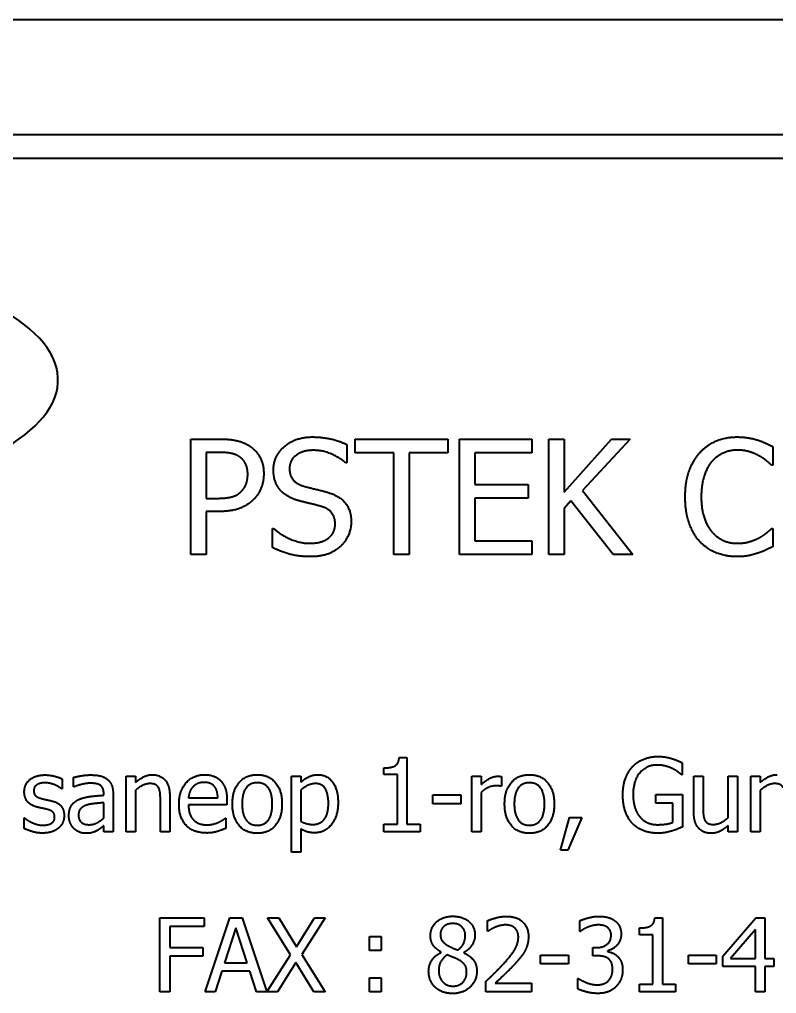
# Model space of a CAD drawing. Header units: inches. Extents: x 0 to 4752, y 0 to 3360.
# Drawn here: x 3009.31 to 3042.07, y 1259.72 to 1301.88 of the extents above; entities that cross this region are included whole.
import ezdxf

# ---------------------------------------------------------------- set-up
doc = ezdxf.new("R2010")
doc.units = ezdxf.units.IN
doc.header["$MEASUREMENT"] = 0
doc.layers.add('POWER SUPPLY CASE OUTLINE$0$가시적인 것(ISO)', color=3, linetype='Continuous', lineweight=40)

msp = doc.modelspace()

# ---------------------------------------------------------------- linework, layer by layer
at = {"layer": 'POWER SUPPLY CASE OUTLINE$0$가시적인 것(ISO)'}
for p, q in [((2953.709, 1301.882), (3103.709, 1301.882)), ((3093.709, 1296.882), (2963.709, 1296.882)), ((2964.625, 1295.882), (3092.793, 1295.882)), ((3016.722, 1278.721), (3016.722, 1283.721)), ((3016.722, 1283.721), (3017.978, 1283.721)), ((3023.472, 1283.486), (3023.472, 1282.691)), ((3023.833, 1283.129), (3023.833, 1283.721)), ((3023.833, 1283.721), (3027.852, 1283.721)), ((3027.852, 1283.721), (3027.852, 1283.129)), ((3028.359, 1278.721), (3028.359, 1283.721)), ((3028.359, 1283.721), (3031.487, 1283.721)), ((3031.487, 1283.721), (3031.487, 1283.129)), ((3032.216, 1278.721), (3032.216, 1283.721)), ((3032.216, 1283.721), (3032.881, 1283.721)), ((3032.881, 1281.423), (3034.931, 1283.721)), ((3032.881, 1283.721), (3032.881, 1281.423)), ((3035.741, 1283.721), (3033.671, 1281.488)), ((3034.931, 1283.721), (3035.741, 1283.721)), ((3017.937, 1283.145), (3017.386, 1283.145)), ((3017.386, 1283.145), (3017.386, 1281.152)), ((3025.51, 1283.129), (3023.833, 1283.129)), ((3025.51, 1278.721), (3025.51, 1283.129)), ((3026.175, 1283.129), (3026.175, 1278.721)), ((3027.852, 1283.129), (3026.175, 1283.129)), ((3031.487, 1283.129), (3029.023, 1283.129)), ((3029.023, 1283.129), (3029.023, 1281.759)), ((3041.916, 1283.388), (3041.916, 1282.586)), ((3023.472, 1282.691), (3023.424, 1282.691)), ((3041.916, 1282.586), (3041.864, 1282.586)), ((3029.023, 1281.759), (3031.321, 1281.759)), ((3031.321, 1281.759), (3031.321, 1281.168)), ((3033.671, 1281.488), (3035.863, 1278.721)), ((3017.386, 1281.152), (3017.84, 1281.152)), ((3031.321, 1281.168), (3029.023, 1281.168)), ((3029.023, 1281.168), (3029.023, 1279.312)), ((3033.172, 1281.046), (3032.881, 1280.718)), ((3035, 1278.721), (3033.172, 1281.046)), ((3017.949, 1280.584), (3017.386, 1280.584)), ((3017.386, 1280.584), (3017.386, 1278.721)), ((3032.881, 1280.718), (3032.881, 1278.721)), ((3020.267, 1279.02), (3020.267, 1279.855)), ((3020.267, 1279.855), (3020.316, 1279.855)), ((3041.868, 1279.855), (3041.916, 1279.855)), ((3041.916, 1279.855), (3041.916, 1279.061)), ((3029.023, 1279.312), (3031.487, 1279.312)), ((3031.487, 1279.312), (3031.487, 1278.721)), ((3017.386, 1278.721), (3016.722, 1278.721)), ((3026.175, 1278.721), (3025.51, 1278.721)), ((3031.487, 1278.721), (3028.359, 1278.721)), ((3032.881, 1278.721), (3032.216, 1278.721)), ((3035.863, 1278.721), (3035, 1278.721)), ((3025.747, 1269.932), (3026.079, 1269.932)), ((3026.079, 1269.932), (3026.079, 1267.048)), ((3037.997, 1269.704), (3037.997, 1269.19)), ((3013.93, 1266.721), (3013.93, 1269.123)), ((3013.93, 1269.123), (3014.334, 1269.123)), ((3014.334, 1269.123), (3014.334, 1268.856)), ((3021.087, 1265.837), (3021.087, 1269.123)), ((3021.087, 1269.123), (3021.491, 1269.123)), ((3021.491, 1269.123), (3021.491, 1268.871)), ((3025.085, 1269.193), (3025.085, 1269.486)), ((3025.666, 1269.193), (3025.085, 1269.193)), ((3025.666, 1267.048), (3025.666, 1269.193)), ((3028.892, 1266.721), (3028.892, 1269.123)), ((3028.892, 1269.123), (3029.297, 1269.123)), ((3029.297, 1269.123), (3029.297, 1268.765)), ((3030.166, 1269.11), (3030.166, 1268.69)), ((3037.997, 1269.19), (3037.961, 1269.19)), ((3038.495, 1267.564), (3038.495, 1269.123)), ((3038.495, 1269.123), (3038.899, 1269.123)), ((3038.899, 1269.123), (3038.899, 1267.754)), ((3039.976, 1267.328), (3039.976, 1269.123)), ((3039.976, 1269.123), (3040.38, 1269.123)), ((3040.38, 1269.123), (3040.38, 1266.721)), ((3040.966, 1269.123), (3041.371, 1269.123)), ((3040.966, 1266.721), (3040.966, 1269.123)), ((3041.371, 1269.123), (3041.371, 1268.856)), ((3011.155, 1269.006), (3011.155, 1268.573)), ((3011.642, 1268.659), (3011.642, 1269.071)), ((3030.166, 1268.69), (3030.145, 1268.69)), ((3011.155, 1268.573), (3011.134, 1268.573)), ((3011.666, 1268.659), (3011.642, 1268.659)), ((3012.957, 1268.301), (3012.957, 1268.379)), ((3013.362, 1268.363), (3013.362, 1266.721)), ((3014.334, 1268.516), (3014.334, 1266.721)), ((3015.815, 1268.28), (3015.815, 1266.721)), ((3021.491, 1268.534), (3021.491, 1267.17)), ((3027.196, 1267.927), (3027.196, 1268.316)), ((3027.196, 1268.316), (3028.407, 1268.316)), ((3028.407, 1268.316), (3028.407, 1267.927)), ((3029.297, 1268.425), (3029.297, 1266.721)), ((3036.848, 1267.958), (3036.848, 1268.332)), ((3036.848, 1268.332), (3038.01, 1268.332)), ((3038.01, 1268.332), (3038.01, 1266.934)), ((3041.371, 1268.516), (3041.371, 1266.721)), ((3012.957, 1267.313), (3012.957, 1267.979)), ((3015.41, 1266.721), (3015.41, 1268.091)), ((3016.626, 1268.189), (3017.895, 1268.189)), ((3018.289, 1267.881), (3016.626, 1267.881)), ((3018.289, 1268.101), (3018.289, 1267.881)), ((3028.407, 1267.927), (3027.196, 1267.927)), ((3037.59, 1267.958), (3036.848, 1267.958)), ((3037.59, 1267.131), (3037.59, 1267.958)), ((3009.508, 1266.867), (3009.508, 1267.321)), ((3009.508, 1267.321), (3009.529, 1267.321)), ((3018.221, 1267.31), (3018.245, 1267.31)), ((3018.245, 1267.31), (3018.245, 1266.869)), ((3025.085, 1266.721), (3025.085, 1267.048)), ((3025.085, 1267.048), (3025.666, 1267.048)), ((3026.079, 1267.048), (3026.647, 1267.048)), ((3026.647, 1267.048), (3026.647, 1266.721)), ((3032.733, 1265.925), (3033.111, 1267.333)), ((3033.648, 1267.333), (3033.047, 1265.925)), ((3033.111, 1267.333), (3033.648, 1267.333)), ((3012.957, 1266.721), (3012.957, 1266.976)), ((3013.362, 1266.721), (3012.957, 1266.721)), ((3014.334, 1266.721), (3013.93, 1266.721)), ((3015.815, 1266.721), (3015.41, 1266.721)), ((3021.491, 1266.843), (3021.491, 1265.837)), ((3026.647, 1266.721), (3025.085, 1266.721)), ((3029.297, 1266.721), (3028.892, 1266.721)), ((3039.976, 1266.721), (3039.976, 1266.986)), ((3040.38, 1266.721), (3039.976, 1266.721)), ((3041.371, 1266.721), (3040.966, 1266.721)), ((3021.491, 1265.837), (3021.087, 1265.837)), ((3033.047, 1265.925), (3032.733, 1265.925)), ((3015.392, 1259.792), (3015.392, 1262.992)), ((3015.392, 1262.992), (3017.306, 1262.992)), ((3017.306, 1262.992), (3017.306, 1262.613)), ((3017.342, 1259.792), (3018.421, 1262.992)), ((3018.421, 1262.992), (3018.945, 1262.992)), ((3018.945, 1262.992), (3020.023, 1259.794)), ((3021.04, 1261.394), (3020.052, 1262.992)), ((3020.052, 1262.992), (3020.54, 1262.992)), ((3020.54, 1262.992), (3021.302, 1261.739)), ((3021.302, 1261.739), (3022.08, 1262.992)), ((3022.539, 1262.992), (3021.538, 1261.415)), ((3022.08, 1262.992), (3022.539, 1262.992)), ((3029.564, 1262.411), (3029.564, 1262.867)), ((3033.557, 1262.408), (3033.557, 1262.862)), ((3036.809, 1263.002), (3037.141, 1263.002)), ((3037.141, 1263.002), (3037.141, 1260.118)), ((3039.747, 1261.342), (3041.179, 1262.992)), ((3041.179, 1262.992), (3041.573, 1262.992)), ((3041.573, 1262.992), (3041.573, 1261.236)), ((3017.306, 1262.613), (3015.817, 1262.613)), ((3015.817, 1262.613), (3015.817, 1261.71)), ((3018.672, 1262.556), (3018.18, 1261.049)), ((3019.168, 1261.049), (3018.672, 1262.556)), ((3029.587, 1262.411), (3029.564, 1262.411)), ((3033.583, 1262.408), (3033.557, 1262.408)), ((3036.148, 1262.263), (3036.148, 1262.556)), ((3041.161, 1262.486), (3040.084, 1261.236)), ((3041.161, 1261.236), (3041.161, 1262.486)), ((3024.453, 1261.581), (3024.453, 1262.193)), ((3024.453, 1262.193), (3024.966, 1262.193)), ((3024.966, 1262.193), (3024.966, 1261.581)), ((3036.729, 1262.263), (3036.148, 1262.263)), ((3036.729, 1260.118), (3036.729, 1262.263)), ((3015.817, 1261.71), (3017.244, 1261.71)), ((3017.244, 1261.71), (3017.244, 1261.332)), ((3024.966, 1261.581), (3024.453, 1261.581)), ((3034.123, 1261.35), (3034.123, 1261.705)), ((3034.123, 1261.705), (3034.265, 1261.705)), ((3034.761, 1261.57), (3034.761, 1261.539)), ((3017.244, 1261.332), (3015.817, 1261.332)), ((3015.817, 1261.332), (3015.817, 1259.792)), ((3020.023, 1259.794), (3021.04, 1261.394)), ((3021.538, 1261.415), (3022.539, 1259.792)), ((3027.562, 1261.5), (3027.562, 1261.513)), ((3028.537, 1261.495), (3028.537, 1261.482)), ((3031.859, 1260.997), (3031.859, 1261.386)), ((3031.859, 1261.386), (3033.07, 1261.386)), ((3033.07, 1261.386), (3033.07, 1260.997)), ((3034.304, 1261.35), (3034.123, 1261.35)), ((3038.259, 1260.997), (3038.259, 1261.386)), ((3038.259, 1261.386), (3039.47, 1261.386)), ((3039.47, 1261.386), (3039.47, 1260.997)), ((3039.747, 1260.891), (3039.747, 1261.342)), ((3040.084, 1261.236), (3041.161, 1261.236)), ((3041.573, 1261.236), (3041.954, 1261.236)), ((3041.954, 1261.236), (3041.954, 1260.891)), ((3018.063, 1260.686), (3017.773, 1259.792)), ((3019.284, 1260.686), (3018.063, 1260.686)), ((3018.18, 1261.049), (3019.168, 1261.049)), ((3019.575, 1259.792), (3019.284, 1260.686)), ((3021.273, 1261.067), (3020.48, 1259.792)), ((3022.051, 1259.792), (3021.273, 1261.067)), ((3033.07, 1260.997), (3031.859, 1260.997)), ((3039.47, 1260.997), (3038.259, 1260.997)), ((3041.161, 1260.891), (3039.747, 1260.891)), ((3041.161, 1259.792), (3041.161, 1260.891)), ((3041.954, 1260.891), (3041.573, 1260.891)), ((3041.573, 1260.891), (3041.573, 1259.792)), ((3024.453, 1259.792), (3024.453, 1260.403)), ((3024.453, 1260.403), (3024.966, 1260.403)), ((3024.966, 1260.403), (3024.966, 1259.792)), ((3033.469, 1259.921), (3033.469, 1260.375)), ((3033.469, 1260.375), (3033.5, 1260.375)), ((3029.496, 1259.792), (3029.496, 1260.245)), ((3029.898, 1260.162), (3031.47, 1260.162)), ((3031.47, 1260.162), (3031.47, 1259.792)), ((3036.148, 1259.792), (3036.148, 1260.118)), ((3036.148, 1260.118), (3036.729, 1260.118)), ((3037.141, 1260.118), (3037.709, 1260.118)), ((3037.709, 1260.118), (3037.709, 1259.792)), ((3015.817, 1259.792), (3015.392, 1259.792)), ((3017.773, 1259.792), (3017.342, 1259.792)), ((3020.48, 1259.792), (3019.575, 1259.792)), ((3022.539, 1259.792), (3022.051, 1259.792)), ((3024.966, 1259.792), (3024.453, 1259.792)), ((3031.47, 1259.792), (3029.496, 1259.792)), ((3037.709, 1259.792), (3036.148, 1259.792)), ((3041.573, 1259.792), (3041.161, 1259.792))]:
    msp.add_line(p, q, dxfattribs=at)
msp.add_ellipse((2997.619, 1286.28), major_axis=(-13.36, 0), ratio=0.39426, start_param=1.946253, end_param=5.837607, dxfattribs=at)
for points in [[(3017.978, 1283.721), (3018.424, 1283.721), (3019.048, 1283.575), (3019.287, 1283.409)], [(3020.304, 1282.379), (3020.304, 1282.987), (3021.252, 1283.81), (3021.985, 1283.81)], [(3021.985, 1283.81), (3022.406, 1283.81), (3023.152, 1283.644), (3023.472, 1283.486)], [(3038.748, 1283.121), (3039.048, 1283.457), (3039.866, 1283.81), (3040.372, 1283.81)], [(3040.372, 1283.81), (3040.624, 1283.81), (3041.065, 1283.737), (3041.252, 1283.68)], [(3041.252, 1283.68), (3041.414, 1283.627), (3041.75, 1283.477), (3041.916, 1283.388)], [(3018.829, 1282.955), (3018.671, 1283.06), (3018.249, 1283.145), (3017.937, 1283.145)], [(3019.287, 1283.409), (3019.566, 1283.218), (3019.882, 1282.631), (3019.882, 1282.213)], [(3022.03, 1283.234), (3021.568, 1283.234), (3020.996, 1282.801), (3020.996, 1282.448)], [(3023.424, 1282.691), (3023.184, 1282.91), (3022.439, 1283.234), (3022.03, 1283.234)], [(3038.124, 1281.216), (3038.124, 1281.845), (3038.444, 1282.776), (3038.748, 1283.121)], [(3040.368, 1283.242), (3040.048, 1283.242), (3039.477, 1282.979), (3039.262, 1282.728)], [(3041.3, 1283.003), (3041.11, 1283.109), (3040.66, 1283.242), (3040.368, 1283.242)], [(3019.189, 1282.193), (3019.189, 1282.452), (3019.011, 1282.833), (3018.829, 1282.955)], [(3039.262, 1282.728), (3039.052, 1282.473), (3038.817, 1281.699), (3038.817, 1281.216)], [(3041.864, 1282.586), (3041.774, 1282.667), (3041.499, 1282.894), (3041.3, 1283.003)], [(3018.906, 1281.451), (3019.056, 1281.601), (3019.189, 1281.954), (3019.189, 1282.193)], [(3019.882, 1282.213), (3019.882, 1281.889), (3019.651, 1281.306), (3019.445, 1281.103)], [(3020.628, 1281.476), (3020.474, 1281.642), (3020.304, 1282.088), (3020.304, 1282.379)], [(3020.996, 1282.448), (3020.996, 1282.132), (3021.333, 1281.755), (3021.649, 1281.67)], [(3017.84, 1281.152), (3018.245, 1281.152), (3018.744, 1281.281), (3018.906, 1281.451)], [(3021.454, 1281.034), (3021.195, 1281.103), (3020.786, 1281.31), (3020.628, 1281.476)], [(3021.649, 1281.67), (3021.859, 1281.614), (3022.471, 1281.468), (3022.674, 1281.407)], [(3022.674, 1281.407), (3023.189, 1281.249), (3023.667, 1280.613), (3023.667, 1280.147)], [(3019.445, 1281.103), (3019.185, 1280.848), (3018.484, 1280.584), (3017.949, 1280.584)], [(3022.358, 1280.807), (3022.127, 1280.872), (3021.742, 1280.961), (3021.454, 1281.034)], [(3038.752, 1279.288), (3038.452, 1279.612), (3038.124, 1280.584), (3038.124, 1281.216)], [(3038.817, 1281.216), (3038.817, 1280.702), (3039.064, 1279.96), (3039.278, 1279.705)], [(3022.974, 1280.041), (3022.974, 1280.341), (3022.678, 1280.714), (3022.358, 1280.807)], [(3023.667, 1280.147), (3023.667, 1279.851), (3023.428, 1279.284), (3023.213, 1279.085)], [(3020.316, 1279.855), (3020.644, 1279.547), (3021.475, 1279.207), (3021.859, 1279.207)], [(3021.859, 1279.207), (3022.411, 1279.207), (3022.974, 1279.665), (3022.974, 1280.041)], [(3039.278, 1279.705), (3039.489, 1279.458), (3040.052, 1279.207), (3040.368, 1279.207)], [(3041.337, 1279.454), (3041.519, 1279.559), (3041.791, 1279.778), (3041.868, 1279.855)], [(3040.36, 1278.631), (3039.874, 1278.631), (3039.052, 1278.96), (3038.752, 1279.288)], [(3040.368, 1279.207), (3040.656, 1279.207), (3041.146, 1279.349), (3041.337, 1279.454)], [(3021.908, 1278.631), (3021.365, 1278.631), (3020.603, 1278.858), (3020.267, 1279.02)], [(3023.213, 1279.085), (3022.974, 1278.866), (3022.366, 1278.631), (3021.908, 1278.631)], [(3041.916, 1279.061), (3041.75, 1278.984), (3041.458, 1278.842), (3041.252, 1278.777)], [(3041.252, 1278.777), (3041.033, 1278.704), (3040.66, 1278.631), (3040.36, 1278.631)], [(3035.845, 1269.54), (3036.039, 1269.75), (3036.61, 1269.979), (3036.949, 1269.979)], [(3036.949, 1269.979), (3037.113, 1269.979), (3037.408, 1269.932), (3037.543, 1269.89)], [(3025.085, 1269.486), (3025.415, 1269.486), (3025.726, 1269.673), (3025.747, 1269.932)], [(3035.425, 1268.324), (3035.425, 1268.71), (3035.642, 1269.322), (3035.845, 1269.54)], [(3036.9, 1269.61), (3036.438, 1269.61), (3035.868, 1268.915), (3035.868, 1268.337)], [(3037.556, 1269.46), (3037.426, 1269.525), (3037.092, 1269.61), (3036.9, 1269.61)], [(3037.543, 1269.89), (3037.652, 1269.859), (3037.917, 1269.745), (3037.997, 1269.704)], [(3009.519, 1268.446), (3009.519, 1268.773), (3010.009, 1269.18), (3010.413, 1269.18)], [(3010.413, 1269.18), (3010.613, 1269.18), (3011.017, 1269.081), (3011.155, 1269.006)], [(3011.642, 1269.071), (3011.754, 1269.102), (3012.171, 1269.18), (3012.376, 1269.18)], [(3012.376, 1269.18), (3012.625, 1269.18), (3012.965, 1269.102), (3013.1, 1269.001)], [(3014.334, 1268.856), (3014.516, 1269.019), (3014.866, 1269.19), (3015.063, 1269.19)], [(3015.063, 1269.19), (3015.415, 1269.19), (3015.815, 1268.723), (3015.815, 1268.28)], [(3016.217, 1267.909), (3016.217, 1268.495), (3016.831, 1269.19), (3017.327, 1269.19)], [(3017.327, 1269.19), (3017.55, 1269.19), (3017.895, 1269.061), (3018.022, 1268.923)], [(3018.527, 1267.922), (3018.527, 1268.524), (3019.119, 1269.19), (3019.601, 1269.19)], [(3019.601, 1269.19), (3020.088, 1269.19), (3020.672, 1268.526), (3020.672, 1267.922)], [(3021.491, 1268.871), (3021.642, 1269.009), (3022.01, 1269.19), (3022.225, 1269.19)], [(3022.225, 1269.19), (3022.637, 1269.19), (3023.099, 1268.537), (3023.099, 1267.987)], [(3029.297, 1268.765), (3029.517, 1268.962), (3029.847, 1269.123), (3030.002, 1269.123)], [(3030.002, 1269.123), (3030.064, 1269.123), (3030.127, 1269.118), (3030.166, 1269.11)], [(3030.308, 1267.922), (3030.308, 1268.524), (3030.899, 1269.19), (3031.382, 1269.19)], [(3031.382, 1269.19), (3031.869, 1269.19), (3032.453, 1268.526), (3032.453, 1267.922)], [(3037.961, 1269.19), (3037.88, 1269.26), (3037.712, 1269.387), (3037.556, 1269.46)], [(3041.371, 1268.856), (3041.552, 1269.019), (3041.902, 1269.19), (3042.099, 1269.19)], [(3010.405, 1268.84), (3010.206, 1268.84), (3009.931, 1268.672), (3009.931, 1268.503)], [(3011.134, 1268.573), (3010.978, 1268.698), (3010.6, 1268.84), (3010.405, 1268.84)], [(3012.374, 1268.822), (3012.234, 1268.822), (3011.855, 1268.739), (3011.666, 1268.659)], [(3012.794, 1268.742), (3012.716, 1268.791), (3012.493, 1268.822), (3012.374, 1268.822)], [(3012.957, 1268.379), (3012.957, 1268.519), (3012.872, 1268.692), (3012.794, 1268.742)], [(3013.1, 1269.001), (3013.232, 1268.902), (3013.362, 1268.589), (3013.362, 1268.363)], [(3014.956, 1268.806), (3014.806, 1268.806), (3014.487, 1268.646), (3014.334, 1268.516)], [(3015.332, 1268.627), (3015.283, 1268.718), (3015.107, 1268.806), (3014.956, 1268.806)], [(3017.303, 1268.858), (3017.143, 1268.858), (3016.917, 1268.762), (3016.824, 1268.669)], [(3017.757, 1268.672), (3017.687, 1268.762), (3017.467, 1268.858), (3017.303, 1268.858)], [(3018.022, 1268.923), (3018.151, 1268.786), (3018.289, 1268.389), (3018.289, 1268.101)], [(3019.601, 1268.843), (3019.287, 1268.843), (3018.945, 1268.389), (3018.945, 1267.922)], [(3020.254, 1267.922), (3020.254, 1268.389), (3019.915, 1268.843), (3019.601, 1268.843)], [(3022.127, 1268.806), (3021.955, 1268.806), (3021.634, 1268.653), (3021.491, 1268.534)], [(3022.682, 1267.94), (3022.682, 1268.353), (3022.42, 1268.806), (3022.127, 1268.806)], [(3029.927, 1268.708), (3029.764, 1268.708), (3029.442, 1268.565), (3029.297, 1268.425)], [(3030.145, 1268.69), (3030.098, 1268.703), (3029.997, 1268.708), (3029.927, 1268.708)], [(3031.382, 1268.843), (3031.068, 1268.843), (3030.726, 1268.389), (3030.726, 1267.922)], [(3032.035, 1267.922), (3032.035, 1268.389), (3031.696, 1268.843), (3031.382, 1268.843)], [(3041.993, 1268.806), (3041.843, 1268.806), (3041.524, 1268.646), (3041.371, 1268.516)], [(3042.369, 1268.627), (3042.32, 1268.718), (3042.143, 1268.806), (3041.993, 1268.806)], [(3010.042, 1267.798), (3009.767, 1267.878), (3009.519, 1268.21), (3009.519, 1268.446)], [(3009.931, 1268.503), (3009.931, 1268.35), (3010.094, 1268.202), (3010.276, 1268.156)], [(3011.886, 1268.119), (3012.088, 1268.213), (3012.638, 1268.283), (3012.957, 1268.301)], [(3015.41, 1268.091), (3015.41, 1268.257), (3015.379, 1268.542), (3015.332, 1268.627)], [(3016.824, 1268.669), (3016.733, 1268.573), (3016.639, 1268.342), (3016.626, 1268.189)], [(3017.895, 1268.189), (3017.889, 1268.353), (3017.822, 1268.591), (3017.757, 1268.672)], [(3035.842, 1267.077), (3035.64, 1267.289), (3035.425, 1267.917), (3035.425, 1268.324)], [(3035.868, 1268.337), (3035.868, 1268.015), (3036.018, 1267.533), (3036.161, 1267.367)], [(3010.276, 1268.156), (3010.364, 1268.132), (3010.587, 1268.086), (3010.709, 1268.057)], [(3010.709, 1268.057), (3010.973, 1267.99), (3011.243, 1267.681), (3011.243, 1267.414)], [(3011.448, 1267.416), (3011.448, 1267.665), (3011.658, 1268.018), (3011.886, 1268.119)], [(3012.236, 1267.881), (3012.075, 1267.831), (3011.865, 1267.627), (3011.865, 1267.445)], [(3012.957, 1267.979), (3012.812, 1267.966), (3012.374, 1267.922), (3012.236, 1267.881)], [(3017.425, 1266.667), (3016.849, 1266.667), (3016.217, 1267.313), (3016.217, 1267.909)], [(3016.626, 1267.881), (3016.626, 1267.463), (3017.047, 1267.02), (3017.42, 1267.02)], [(3019.601, 1266.654), (3019.1, 1266.654), (3018.527, 1267.336), (3018.527, 1267.922)], [(3018.945, 1267.922), (3018.945, 1267.468), (3019.287, 1267.002), (3019.601, 1267.002)], [(3020.672, 1267.922), (3020.672, 1267.315), (3020.088, 1266.654), (3019.601, 1266.654)], [(3019.601, 1267.002), (3019.912, 1267.002), (3020.254, 1267.461), (3020.254, 1267.922)], [(3022.02, 1267.038), (3022.334, 1267.038), (3022.682, 1267.499), (3022.682, 1267.94)], [(3023.099, 1267.987), (3023.099, 1267.385), (3022.526, 1266.675), (3022.088, 1266.675)], [(3031.382, 1266.654), (3030.881, 1266.654), (3030.308, 1267.336), (3030.308, 1267.922)], [(3030.726, 1267.922), (3030.726, 1267.468), (3031.068, 1267.002), (3031.382, 1267.002)], [(3032.453, 1267.922), (3032.453, 1267.315), (3031.869, 1266.654), (3031.382, 1266.654)], [(3031.382, 1267.002), (3031.693, 1267.002), (3032.035, 1267.461), (3032.035, 1267.922)], [(3010.475, 1267.699), (3010.398, 1267.717), (3010.149, 1267.769), (3010.042, 1267.798)], [(3010.831, 1267.359), (3010.831, 1267.502), (3010.675, 1267.65), (3010.475, 1267.699)], [(3011.865, 1267.445), (3011.865, 1267.238), (3012.099, 1267.027), (3012.322, 1267.027)], [(3038.713, 1266.869), (3038.609, 1266.981), (3038.495, 1267.321), (3038.495, 1267.564)], [(3038.899, 1267.754), (3038.899, 1267.562), (3038.928, 1267.31), (3038.977, 1267.217)], [(3009.529, 1267.321), (3009.581, 1267.279), (3009.721, 1267.18), (3009.837, 1267.126)], [(3009.837, 1267.126), (3009.939, 1267.077), (3010.188, 1267.004), (3010.32, 1267.004)], [(3010.32, 1267.004), (3010.416, 1267.004), (3010.636, 1267.048), (3010.688, 1267.085)], [(3010.688, 1267.085), (3010.763, 1267.134), (3010.831, 1267.245), (3010.831, 1267.359)], [(3011.243, 1267.414), (3011.243, 1267.258), (3011.121, 1266.983), (3011.002, 1266.882)], [(3011.66, 1266.867), (3011.565, 1266.965), (3011.448, 1267.256), (3011.448, 1267.416)], [(3012.322, 1267.027), (3012.511, 1267.027), (3012.822, 1267.191), (3012.957, 1267.313)], [(3017.42, 1267.02), (3017.552, 1267.02), (3017.809, 1267.079), (3017.913, 1267.126)], [(3017.913, 1267.126), (3018.022, 1267.178), (3018.172, 1267.269), (3018.221, 1267.31)], [(3021.491, 1267.17), (3021.649, 1267.095), (3021.875, 1267.038), (3022.02, 1267.038)], [(3036.947, 1266.659), (3036.607, 1266.659), (3036.044, 1266.867), (3035.842, 1267.077)], [(3036.161, 1267.367), (3036.298, 1267.201), (3036.687, 1267.027), (3036.931, 1267.027)], [(3036.931, 1267.027), (3037.11, 1267.027), (3037.468, 1267.079), (3037.59, 1267.131)], [(3038.977, 1267.217), (3039.026, 1267.123), (3039.195, 1267.038), (3039.353, 1267.038)], [(3039.353, 1267.038), (3039.501, 1267.038), (3039.836, 1267.206), (3039.976, 1267.328)], [(3010.304, 1266.664), (3010.063, 1266.664), (3009.646, 1266.794), (3009.508, 1266.867)], [(3011.002, 1266.882), (3010.875, 1266.776), (3010.551, 1266.664), (3010.304, 1266.664)], [(3012.177, 1266.654), (3012.029, 1266.654), (3011.762, 1266.766), (3011.66, 1266.867)], [(3012.664, 1266.771), (3012.558, 1266.714), (3012.358, 1266.654), (3012.177, 1266.654)], [(3012.957, 1266.976), (3012.908, 1266.939), (3012.742, 1266.81), (3012.664, 1266.771)], [(3017.879, 1266.734), (3017.762, 1266.701), (3017.57, 1266.667), (3017.425, 1266.667)], [(3018.245, 1266.869), (3018.175, 1266.841), (3017.962, 1266.758), (3017.879, 1266.734)], [(3022.088, 1266.675), (3021.909, 1266.675), (3021.634, 1266.758), (3021.491, 1266.843)], [(3037.538, 1266.753), (3037.38, 1266.706), (3037.126, 1266.659), (3036.947, 1266.659)], [(3038.01, 1266.934), (3037.93, 1266.898), (3037.655, 1266.786), (3037.538, 1266.753)], [(3039.247, 1266.654), (3039.091, 1266.654), (3038.814, 1266.758), (3038.713, 1266.869)], [(3039.976, 1266.986), (3039.789, 1266.823), (3039.454, 1266.654), (3039.247, 1266.654)], [(3027.098, 1262.221), (3027.098, 1262.582), (3027.642, 1263.064), (3028.062, 1263.064)], [(3028.062, 1263.064), (3028.498, 1263.064), (3029.025, 1262.608), (3029.025, 1262.25)], [(3029.564, 1262.867), (3029.696, 1262.932), (3030.171, 1263.059), (3030.383, 1263.059)], [(3030.383, 1263.059), (3030.832, 1263.059), (3031.338, 1262.584), (3031.338, 1262.18)], [(3033.557, 1262.862), (3033.697, 1262.937), (3034.177, 1263.059), (3034.392, 1263.059)], [(3034.392, 1263.059), (3034.61, 1263.059), (3034.934, 1262.971), (3035.067, 1262.877)], [(3035.067, 1262.877), (3035.207, 1262.776), (3035.352, 1262.483), (3035.352, 1262.286)], [(3036.148, 1262.556), (3036.477, 1262.556), (3036.789, 1262.743), (3036.809, 1263.002)], [(3028.06, 1262.748), (3027.826, 1262.748), (3027.528, 1262.491), (3027.528, 1262.271)], [(3028.604, 1262.245), (3028.604, 1262.46), (3028.317, 1262.748), (3028.06, 1262.748)], [(3029.898, 1262.587), (3029.808, 1262.551), (3029.639, 1262.447), (3029.587, 1262.411)], [(3030.352, 1262.688), (3030.238, 1262.688), (3030.005, 1262.631), (3029.898, 1262.587)], [(3030.744, 1262.558), (3030.669, 1262.623), (3030.472, 1262.688), (3030.352, 1262.688)], [(3030.902, 1262.156), (3030.902, 1262.291), (3030.819, 1262.494), (3030.744, 1262.558)], [(3033.9, 1262.587), (3033.796, 1262.543), (3033.643, 1262.45), (3033.583, 1262.408)], [(3034.359, 1262.688), (3034.242, 1262.688), (3034.011, 1262.631), (3033.9, 1262.587)], [(3034.748, 1262.59), (3034.667, 1262.644), (3034.47, 1262.688), (3034.359, 1262.688)], [(3034.916, 1262.242), (3034.916, 1262.364), (3034.823, 1262.538), (3034.748, 1262.59)], [(3027.562, 1261.513), (3027.326, 1261.651), (3027.098, 1261.978), (3027.098, 1262.221)], [(3027.528, 1262.271), (3027.528, 1262.112), (3027.681, 1261.892), (3027.834, 1261.804)], [(3028.285, 1261.604), (3028.472, 1261.747), (3028.604, 1262.05), (3028.604, 1262.245)], [(3029.025, 1262.25), (3029.025, 1262.035), (3028.773, 1261.615), (3028.537, 1261.495)], [(3030.269, 1261.015), (3030.635, 1261.417), (3030.902, 1261.9), (3030.902, 1262.156)], [(3031.338, 1262.18), (3031.338, 1261.991), (3031.249, 1261.674), (3031.172, 1261.539)], [(3034.265, 1261.705), (3034.553, 1261.705), (3034.916, 1261.98), (3034.916, 1262.242)], [(3035.352, 1262.286), (3035.352, 1262.022), (3035.004, 1261.622), (3034.761, 1261.57)], [(3027.834, 1261.804), (3027.899, 1261.768), (3028.174, 1261.64), (3028.285, 1261.604)], [(3031.172, 1261.539), (3031.094, 1261.399), (3030.868, 1261.124), (3030.744, 1260.992)], [(3034.761, 1261.539), (3034.862, 1261.519), (3035.093, 1261.425), (3035.191, 1261.332)], [(3027.02, 1260.676), (3027.02, 1260.935), (3027.297, 1261.371), (3027.562, 1261.5)], [(3027.819, 1261.392), (3027.642, 1261.275), (3027.453, 1260.927), (3027.453, 1260.707)], [(3028.288, 1261.192), (3028.215, 1261.233), (3027.972, 1261.329), (3027.819, 1261.392)], [(3028.664, 1260.642), (3028.664, 1260.839), (3028.508, 1261.073), (3028.288, 1261.192)], [(3028.537, 1261.482), (3028.817, 1261.353), (3029.105, 1260.979), (3029.105, 1260.684)], [(3034.787, 1261.236), (3034.696, 1261.301), (3034.449, 1261.35), (3034.304, 1261.35)], [(3034.978, 1260.772), (3034.978, 1260.945), (3034.877, 1261.171), (3034.787, 1261.236)], [(3035.191, 1261.332), (3035.29, 1261.241), (3035.414, 1260.951), (3035.414, 1260.741)], [(3027.453, 1260.707), (3027.453, 1260.416), (3027.803, 1260.038), (3028.068, 1260.038)], [(3029.105, 1260.684), (3029.105, 1260.274), (3028.508, 1259.719), (3028.062, 1259.719)], [(3029.496, 1260.245), (3029.709, 1260.445), (3030.088, 1260.816), (3030.269, 1261.015)], [(3030.744, 1260.992), (3030.542, 1260.772), (3030.046, 1260.3), (3029.898, 1260.162)], [(3034.802, 1260.274), (3034.888, 1260.37), (3034.978, 1260.598), (3034.978, 1260.772)], [(3035.414, 1260.741), (3035.414, 1260.525), (3035.266, 1260.16), (3035.131, 1260.02)], [(3027.295, 1259.994), (3027.16, 1260.123), (3027.02, 1260.476), (3027.02, 1260.676)], [(3028.068, 1260.038), (3028.337, 1260.038), (3028.664, 1260.362), (3028.664, 1260.642)], [(3033.5, 1260.375), (3033.635, 1260.276), (3034.092, 1260.095), (3034.317, 1260.095)], [(3034.317, 1260.095), (3034.449, 1260.095), (3034.714, 1260.178), (3034.802, 1260.274)], [(3028.062, 1259.719), (3027.824, 1259.719), (3027.432, 1259.862), (3027.295, 1259.994)], [(3034.343, 1259.724), (3034.102, 1259.724), (3033.63, 1259.841), (3033.469, 1259.921)], [(3035.131, 1260.02), (3034.991, 1259.874), (3034.595, 1259.724), (3034.343, 1259.724)]]:
    msp.add_open_spline(points, degree=2, dxfattribs=at)

doc.saveas('drawing.dxf')
